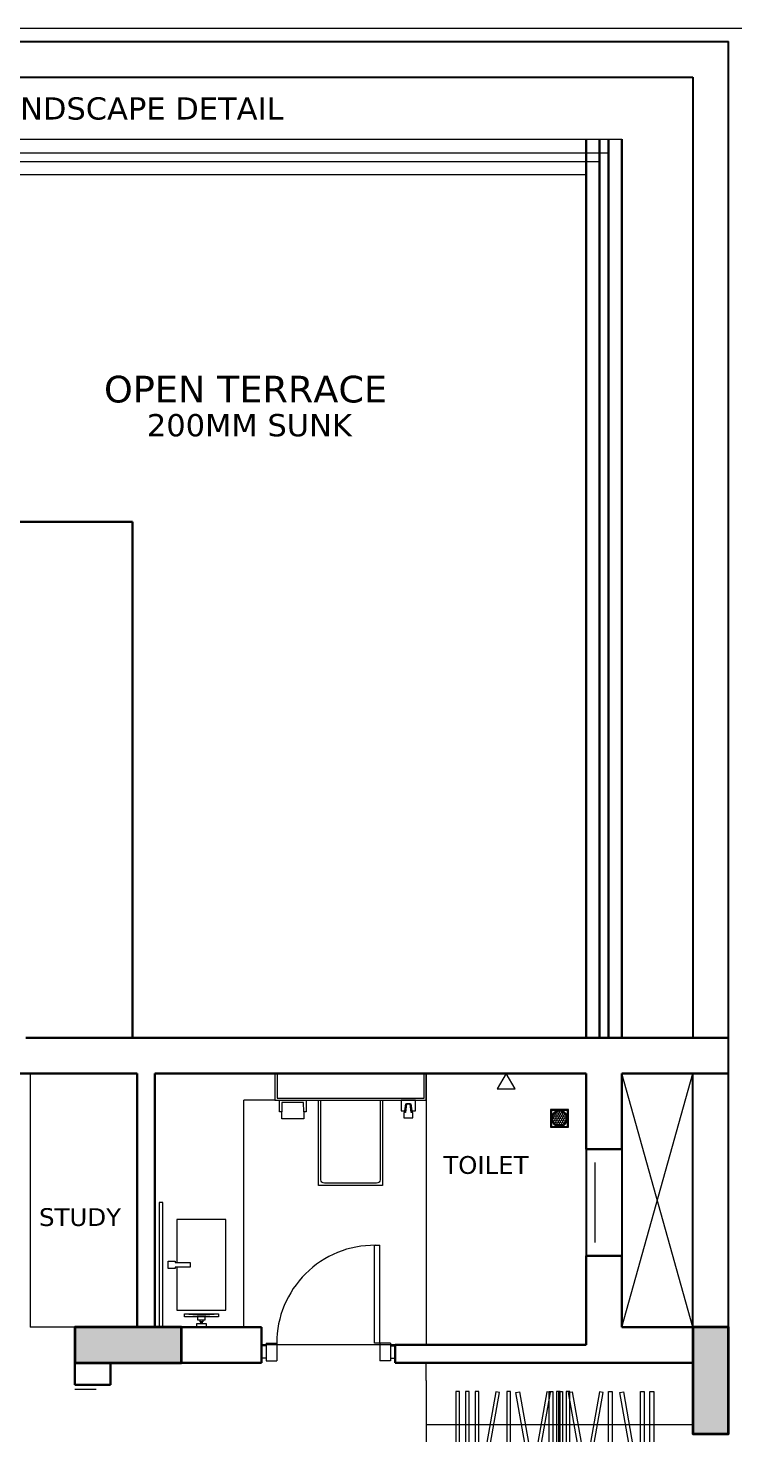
# Model space of a CAD drawing. Header units: millimetres. Extents: x -30632 to 770158, y -190968 to 78143.
# Drawn here: x 58466 to 62479, y -51462 to -43562 of the extents above; entities that cross this region are included whole.
import ezdxf

# ---------------------------------------------------------------- set-up
doc = ezdxf.new("R2010")
doc.units = ezdxf.units.MM
doc.linetypes.add('Hidden', pattern=[3, 2, -1])
doc.layers.get('0').update_dxf_attribs({"color": 8})
for name, color, linetype, lineweight in [('A-ANINI-ROOM TEXT', 8, 'Continuous', 9), ('A-ANNO-SYMB', 8, 'Continuous', 25), ('A-ANNO-TEXT', 8, 'Continuous', 9), ('A-CUT-BELW', 8, 'Continuous', 15), ('A-DOOR', 8, 'Continuous', 13), ('A-ELEV-0.2', 8, 'Continuous', 25), ('A-FIXT', 8, 'Continuous', 13), ('A-FLOR-LEVL', 8, 'Continuous', 18), ('A-FLOR-OTLN-HIDN', 8, 'Hidden', 30), ('A-FURN', 52, 'Continuous', 9), ('A-GLAS', 8, 'Continuous', 18), ('A-METL', 8, 'Continuous', 15), ('A-PLMB-FIXT', 8, 'Continuous', 15), ('A-RAIL', 8, 'Continuous', 9), ('A-STRU-CONC', 8, 'Continuous', 35), ('A-STRU-CONC-HATH', 8, 'Continuous', 9), ('A-WALL', 8, 'Continuous', 30), ('A-WALL-BRCK', 8, 'Continuous', 30), ('A-WALL-PARP', 8, 'Continuous', 15), ('A-WINW', 8, 'Continuous', 15), ('A-XREF', 8, 'Continuous', 13), ('PS-FT', 8, 'Continuous', 0)]:
    doc.layers.add(name, color=color, linetype=linetype, lineweight=lineweight)
doc.styles.get("Standard").update_dxf_attribs({"font": 'verdana.ttf'})

# ---------------------------------------------------------------- blocks, each defined once
blk = doc.blocks.new('P-HF-flat-1')
at = {"layer": 'A-PLMB-FIXT'}
for points in [[(-26, 68.7), (-16, 68.7), (-10, 20), (10, 20), (16, 68.7), (26, 68.7), (26, 98.7), (-26, 98.7)], [(-40, 0), (40, 0), (40, 60), (20, 60), (14, 20), (-14, 20), (-20, 60), (-40, 60)]]:
    blk.add_lwpolyline(points, close=True, dxfattribs=at)
blk = doc.blocks.new('P-PH-flat-1')
at = {"layer": 'A-PLMB-FIXT'}
for points in [[(-61.7, 65.6), (-61.7, 105), (61.7, 105), (61.7, 65.5)], [(-75, 65.5), (-61.7, 65.5), (-61.4, 13.3), (61.7, 13.3), (61.7, 65.5), (75, 65.5), (75, 0), (-75, 0), (-75, 65.5)]]:
    blk.add_lwpolyline(points, dxfattribs=at)
blk = doc.blocks.new('FLOOR TROP TYP')
at = {"layer": 'PS-FT', "ltscale": 15, "extrusion": (-0.013425, 0.023164, 0.999642)}
h = blk.add_hatch(dxfattribs=at)
h.set_pattern_fill('HONEY', color=256, scale=57.381757, angle=149.8968456, style=0)
h.set_pattern_definition([(149.8968456, (-857011.5246, 1006604.148), (-12.423494638, 0.022367102), [7.17271961, -14.34543921]), (269.8968456, (-857011.5246, 1006604.148), (6.19237684, -10.77024551), [7.17271961, -14.34543921]), (209.8968456, (-857011.5246, 1006604.148), (-6.231117797, -10.74787841), [-14.34543921, 7.17271961])])
edge = h.paths.add_edge_path()
edge.add_arc((-106.449, 119.426), 39.983, 0, 360)
at = {"layer": 'A-PLMB-FIXT'}
for points in [[(101.998, 0), (201.998, 0), (201.998, -100), (101.998, -100)], [(106.998, -5), (196.998, -5), (196.998, -95), (106.998, -95)]]:
    blk.add_lwpolyline(points, close=True, dxfattribs=at)
for radius in [45, 40]:
    blk.add_circle((151.998, -50), radius, dxfattribs=at)
blk = doc.blocks.new('P-SHOWER-flat-1')
at = {"layer": 'A-PLMB-FIXT'}
for p, q in [((-50, 86.6), (0, 0)), ((0, 0), (50, 86.6))]:
    blk.add_line(p, q, dxfattribs=at)
blk.add_lwpolyline([(50, 86.6), (-50, 86.6)], dxfattribs=at)
blk = doc.blocks.new('SHAVING MIRROR-flat-1')
at = {"layer": 'A-FIXT'}
for points in [[(682864.2, 978567.1), (682864.2, 978375.9), (682847.1, 978375.9), (682847.1, 978567.1)], [(682920.2, 978497.8), (682920.2, 978445.2), (682902.7, 978445.2), (682902.7, 978497.8)], [(682864.2, 978492.8), (682864.2, 978450.1), (682880.6, 978450.1), (682880.6, 978492.8)], [(682880.6, 978464.6), (682880.6, 978478.4), (682893.1, 978478.4), (682893.1, 978464.6)]]:
    blk.add_lwpolyline(points, close=True, dxfattribs=at)
blk.add_circle((682897.9, 978471.5), 4.78, dxfattribs=at)
blk.add_arc((682143.9, 978471.5), 709.7, 352.2573, 7.74266, dxfattribs=at)
blk = doc.blocks.new('*U38')
at = {"layer": 'A-WINW'}
blk.add_line((75, 100), (525, 100), dxfattribs=at)
blk = doc.blocks.new('FGT')
at = {"layer": 'A-DOOR'}
for p, q in [((411163.2, -258192.4), (411163.2, -257642.4)), ((411163.2, -257642.4), (411193.2, -257642.4)), ((411193.2, -258192.4), (411193.2, -257642.4)), ((410528.2, -258207.4), (410528.2, -258277.4)), ((410553.2, -258207.4), (410528.2, -258207.4)), ((410553.2, -258192.4), (410553.2, -258292.4)), ((410553.2, -258192.4), (410613.2, -258192.4)), ((410613.2, -258192.4), (410613.2, -258292.4)), ((411193.2, -258192.4), (411163.2, -258192.4)), ((411193.2, -258192.4), (411193.2, -258292.4)), ((411253.2, -258192.4), (411193.2, -258192.4)), ((411253.2, -258192.4), (411253.2, -258292.4)), ((411253.2, -258207.4), (411278.2, -258207.4)), ((411278.2, -258207.4), (411278.2, -258277.4)), ((410553.2, -258277.4), (410528.2, -258277.4)), ((410553.2, -258292.4), (410613.2, -258292.4)), ((411253.2, -258292.4), (411193.2, -258292.4)), ((411253.2, -258277.4), (411278.2, -258277.4))]:
    blk.add_line(p, q, dxfattribs=at)
blk.add_arc((411163.2, -258192.4), 550, 89.60884, 180, dxfattribs=at)
blk = doc.blocks.new('*U33')
blk.add_line((25, 105), (25, -15))
blk = doc.blocks.new('SECOND floo column')
at = {"layer": 'A-STRU-CONC-HATH'}
h = blk.add_hatch(color=256, dxfattribs=at)
h.dxf.hatch_style = 1
h.paths.add_polyline_path([(15125, 4775), (14525, 4775), (14525, 4575), (15125, 4575)])
h = blk.add_hatch(color=256, dxfattribs=at)
h.dxf.hatch_style = 1
h.paths.add_polyline_path([(18000, 4775), (18000, 4175), (18200, 4175), (18200, 4775)])
at = {"layer": 'A-STRU-CONC'}
for points in [[(15125, 4775), (14525, 4775), (14525, 4575), (15125, 4575), (15125, 4775)], [(18000, 4775), (18000, 4175), (18200, 4175), (18200, 4775), (18000, 4775)]]:
    blk.add_lwpolyline(points, dxfattribs=at)
blk = doc.blocks.new('*U216')
for points in [[(0, 0), (-600, 0), (-600, 1800)], [(-300, 1800), (-300, 0)]]:
    blk.add_lwpolyline(points)
for points in [[(-525, 1510), (-75, 1510), (-75, 1535), (-525, 1535)], [(-525, 1445), (-75, 1445), (-75, 1470), (-525, 1470)], [(-523.8, 1384.3), (-80.6, 1306.1), (-76.2, 1330.7), (-519.4, 1408.9)], [(-525, 1230), (-75, 1230), (-75, 1255), (-525, 1255)], [(-76.2, 1169.3), (-519.4, 1091.1), (-523.8, 1115.7), (-80.6, 1193.9)], [(-76.2, 985.5), (-519.4, 1063.7), (-523.8, 1039.1), (-80.6, 960.9)], [(-525, 970), (-75, 970), (-75, 945), (-525, 945)], [(-525, 895), (-75, 895), (-75, 920), (-525, 920)], [(-525, 905), (-75, 905), (-75, 880), (-525, 880)], [(-525, 830), (-75, 830), (-75, 855), (-525, 855)], [(-76.2, 814.5), (-519.4, 736.3), (-523.8, 760.9), (-80.6, 839.1)], [(-76.2, 630.7), (-519.4, 708.9), (-523.8, 684.3), (-80.6, 606.1)], [(-525, 570), (-75, 570), (-75, 545), (-525, 545)], [(-523.8, 415.7), (-80.6, 493.9), (-76.2, 469.3), (-519.4, 391.1)], [(-525, 355), (-75, 355), (-75, 330), (-525, 330)], [(-525, 290), (-75, 290), (-75, 265), (-525, 265)], [(-525, 225), (-75, 225), (-75, 200), (-525, 200)]]:
    blk.add_lwpolyline(points, close=True)
blk = doc.blocks.new('2ND ARC')
at = {"layer": 'A-CUT-BELW'}
for p, q in [((-600, 4975), (-200, 6400)), ((-200, 4975), (-600, 6400))]:
    blk.add_line(p, q, dxfattribs=at)
at = {"layer": 'A-ELEV-0.2'}
for p, q in [((-8565, 12200), (-200, 12200)), ((-200, 12200), (0, 12200)), ((0, 6400), (0, 12200)), ((-8565, 12000), (-200, 12000)), ((-200, 12000), (-200, 6600)), ((-200, 4975), (-200, 6400)), ((0, 4975), (0, 6400)), ((-800, 5975), (-800, 5375)), ((-600, 5975), (-600, 5375))]:
    blk.add_line(p, q, dxfattribs=at)
at = {"layer": 'A-FLOR-LEVL'}
for p, q in [((-1700, 6400), (-1700, 4875)), ((-1875, 4875), (-2625, 4875))]:
    blk.add_line(p, q, dxfattribs=at)
at = {"layer": 'A-FLOR-OTLN-HIDN'}
blk.add_lwpolyline([(-8950, 9500), (-3350, 9500), (-3350, 6600)], dxfattribs=at)
at = {"layer": 'A-FURN'}
for p, q in [((-3925, 6400), (-3925, 4975)), ((-3675, 4975), (-3925, 4975)), ((-1700, 4675), (-1700, 4775))]:
    blk.add_line(p, q, dxfattribs=at)
at = {"layer": 'A-GLAS'}
blk.add_lwpolyline([(-3180, 4975), (-3180, 5675), (-3200, 5675), (-3200, 4975)], close=True, dxfattribs=at)
at = {"layer": 'A-METL'}
blk.add_line((-8575, 12275), (75, 12275), dxfattribs=at)
at = {"layer": 'A-PLMB-FIXT'}
for p in [(-2725, 4975), (-2550, 6250)]:
    blk.add_line(p, (-2725, 6250), dxfattribs=at)
for points in [[(-2538, 6400), (-2538, 6262), (-1712, 6262), (-1712, 6400)], [(-3100.6, 5312.5), (-3100.6, 5070), (-2825.6, 5070), (-2825.6, 5580), (-3100.6, 5580), (-3100.6, 5337.5)], [(-3110.6, 5312.5), (-3110.6, 5305), (-3150.6, 5305), (-3150.6, 5345), (-3110.6, 5345), (-3110.6, 5337.5)], [(-3110.6, 5337.5), (-3025.6, 5337.5), (-3025.6, 5312.5), (-3110.6, 5312.5)]]:
    blk.add_lwpolyline(points, dxfattribs=at)
blk.add_lwpolyline([(-2305, 6250), (-1945, 6250), (-1945, 5770), (-2305, 5770)], close=True, dxfattribs=at)
blk.add_lwpolyline([(-2291.5, 6250), (-1958.5, 6250), (-1958.5, 5803.5, -0.414214), (-1978.5, 5783.5), (-2271.5, 5783.5, -0.414214), (-2291.5, 5803.5)], format="xyb", close=True, dxfattribs=at)
at = {"layer": 'A-RAIL'}
for p, q in [((-8565, 11575), (-675, 11575)), ((-8565, 11525), (-725, 11525))]:
    blk.add_line(p, q, dxfattribs=at)
at = {"layer": 'A-WALL-BRCK'}
for p, q in [((0, 6600), (-3950, 6600)), ((-4150, 6400), (-3325, 6400)), ((-3325, 6400), (-3325, 4975)), ((-3225, 6400), (-3225, 4975)), ((-800, 5975), (-800, 6400)), ((-600, 6400), (0, 6400)), ((-600, 5975), (-600, 6400)), ((-600, 5975), (-800, 5975)), ((-800, 4875), (-800, 5375)), ((-600, 5375), (-800, 5375)), ((-600, 4975), (-600, 5375)), ((-3075, 4975), (-2625, 4975)), ((-2625, 4975), (-2625, 4775)), ((-600, 4975), (-200, 4975)), ((-1875, 4875), (-800, 4875)), ((-1875, 4875), (-1875, 4775)), ((-3675, 4650), (-3675, 4775)), ((-3475, 4650), (-3475, 4775)), ((-3075, 4775), (-2625, 4775)), ((-1875, 4775), (-200, 4775)), ((-3475, 4650), (-3675, 4650))]:
    blk.add_line(p, q, dxfattribs=at)
blk.add_lwpolyline([(-3225, 6400), (-800, 6400)], dxfattribs=at)
at = {"layer": 'A-WALL-PARP'}
for p, q in [((-8565, 11650), (-600, 11650)), ((-800, 11450), (-8565, 11450))]:
    blk.add_line(p, q, dxfattribs=at)
blk.add_lwpolyline([(-2550, 6400), (-2550, 6250), (-1700, 6250), (-1700, 6400)], dxfattribs=at)
for name, p, rotation in [('P-SHOWER-flat-1', (-1250, 6400), 180), ('P-PH-flat-1', (-2450, 6250), 180), ('P-HF-flat-1', (-1800, 6250), 180), ('SHAVING MIRROR-flat-1', (-981434.6, 687897.2), 270)]:
    blk.add_blockref(name, p, dxfattribs=dict(rotation=rotation))
at = {"layer": 'A-ANNO-SYMB'}
blk.add_blockref('FGT', (-413153.2, 263077.4), dxfattribs=at)
at = {"layer": 'A-DOOR', "rotation": 270.0000000000002}
blk.add_blockref('*U33', (-3660, 4650), dxfattribs=at)
at = {"layer": 'A-FIXT', "xscale": -1, "rotation": 89.9999999999993}
blk.add_blockref('FLOOR TROP TYP', (-1000, 6300), dxfattribs=at)
at = {"layer": 'A-FURN', "xscale": -0.8333333333333334, "yscale": 0.8333333333333334, "zscale": 0.8333333333333334, "rotation": 270}
blk.add_blockref('*U216', (-1700, 4675), dxfattribs=at)
at = {"layer": 'A-WINW', "rotation": 89.99999999999999}
blk.add_blockref('*U38', (-650, 5375), dxfattribs=at)
at = {"layer": 'A-XREF'}
blk.add_blockref('SECOND floo column', (-18200, 200), dxfattribs=at)
at = {"layer": 'A-ANINI-ROOM TEXT', "attachment_point": 1}
for s, width, heights, insert, char_height in [('\\pxqc;OPEN TERRACE  ', 2266.359, [-156.2], (-3848.4, 10321.3), 150), ('\\pxqc;TOILET', 2000.602, [-104.2], (-2364.5, 5936.2), 100)]:
    blk.add_mtext_dynamic_manual_height_columns(s, width=width, gutter_width=2500, heights=heights, dxfattribs=dict(at, insert=insert, char_height=char_height))
at = {"layer": 'A-ANNO-TEXT', "attachment_point": 1}
for s, width, heights, insert, char_height in [('\\pxt3.75;PLANTER BOX AS PER LANDSCAPE DETAIL', 3971.909, [-130.2], (-6117.1, 11886), 125), ('\\pxqc;200MM SUNK', 2000.602, [-130.2], (-3693.9, 10106.1), 125), ('\\pxqc;STUDY', 466.896, [-103.9], (-3879, 5643.4), 100)]:
    blk.add_mtext_dynamic_manual_height_columns(s, width=width, gutter_width=2500, heights=heights, dxfattribs=dict(at, insert=insert, char_height=char_height))

msp = doc.modelspace()

# ---------------------------------------------------------------- linework, layer by layer
at = {"layer": 'A-WALL'}
for points in [[(61603.8, -44187), (61603.8, -49237)], [(61678.8, -44187), (61678.8, -49237)], [(61728.8, -44187), (61728.8, -49237)], [(61803.8, -44187), (61803.8, -49237)]]:
    msp.add_lwpolyline(points, dxfattribs=at)

# ---------------------------------------------------------------- block references
msp.add_blockref('2ND ARC', (62403.8, -55837), dxfattribs=at)

doc.saveas('drawing.dxf')
